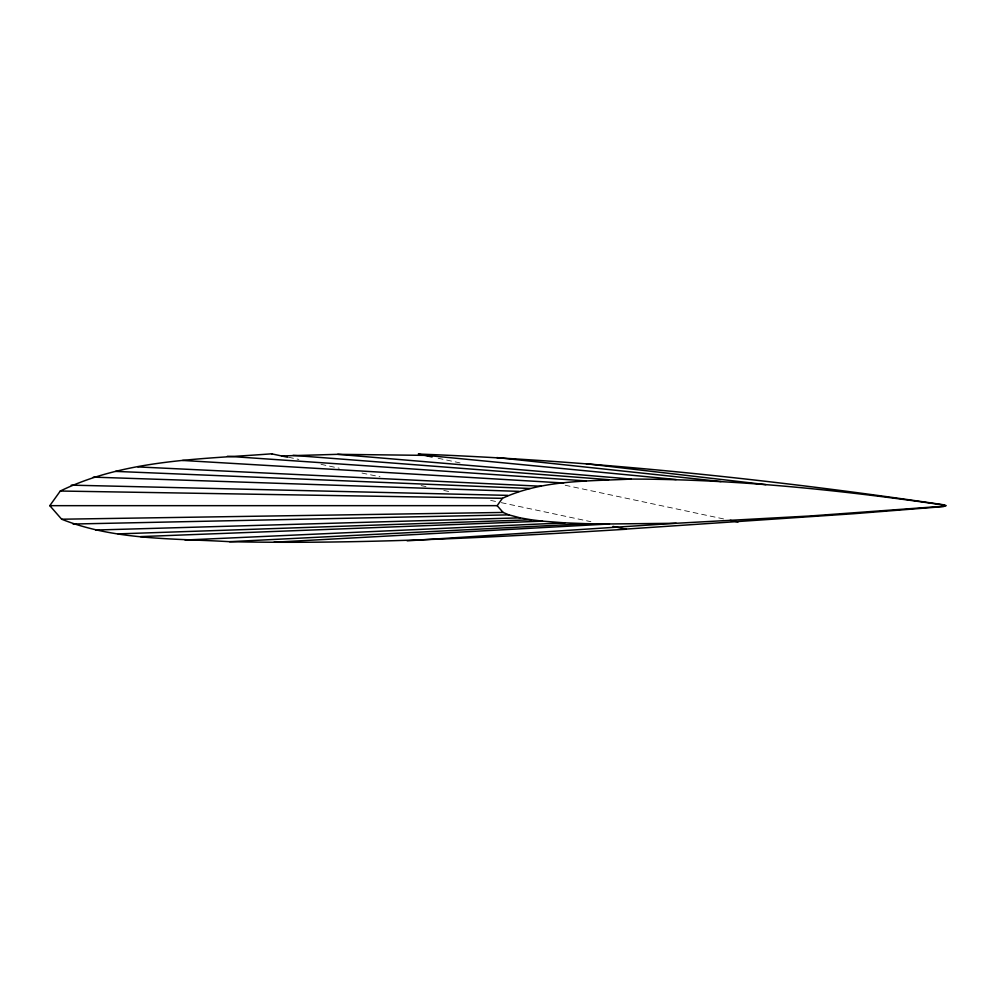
<?xml version="1.0" encoding="UTF-8"?>
<svg xmlns="http://www.w3.org/2000/svg" width="996" height="996" viewBox="0 0 996 996"><rect width="100%" height="100%" fill="white"/><g stroke="black" fill="none" stroke-linecap="round" stroke-linejoin="round"><path stroke-width="0.75" stroke-dasharray="4.98 3.74" d="M438.128 458.247L461.136 463.14M565.168 485.251L725.188 519.265M288.554 457.239L298.875 459.442M321.011 464.335L339.225 468.207M361.984 473.05L379.986 476.76M421.084 485.612L427.172 486.82M443.768 490.43L449.819 491.713M490.655 500.39L499.731 502.32M501.249 502.644L590.877 521.692"/><path stroke-width="1.49" d="M612.988 526.398L626.272 529.225C494.19 537.367 361.934 544.439 229.566 541.687C173.478 538.338 114.677 540.43 61.652 519.215L49.8 505.669L60.295 491.028C125.421 459.281 200.669 459.281 271.522 453.815A2.328 2.328 0 0 0 272.331 453.79M49.8 505.669L497.166 505.657L502.42 498.324C542.285 479.773 588.113 481.267 631.153 479.076C736.168 479.151 840.885 490.144 944.731 505.184M944.731 506.13L810.234 515.965L676.184 523.274L407.177 540.84M625.712 529.1L853.609 513.724L943.262 506.615L946.2 505.644L943.262 504.735C769.286 479.088 594.089 460.762 418.32 454.039L432.09 456.965M274 542.222L609.477 523.971L676.184 523.274M281.557 455.956L337.731 454.325L424.533 455.359M229.566 541.687L587.217 523.697L609.477 523.971M185.057 540.019L564.919 522.863L587.217 523.697M140.448 536.607L542.571 521.157L564.919 522.863M118.076 533.881L531.366 519.788L542.571 521.157M95.628 530.034L520.124 517.858L531.366 519.788M73.044 524.033L508.807 514.857L520.124 517.858M61.652 519.215L503.105 512.442L508.807 514.857M60.295 491.028L502.42 498.324M71.226 485.152L507.898 495.373M93.313 477.134L518.966 491.364M115.536 471.394L530.096 488.488M137.846 466.912L541.264 486.247M182.579 460.451L563.674 482.998M227.424 456.255L586.146 480.906M271.572 453.827L287.632 457.239M293.011 455.371L608.643 479.661M337.731 454.325L631.153 479.076M423.288 455.085L676.184 479.537M496.755 457.562L721.054 481.554M586.246 463.75L765.887 484.654M730.18 520.323L738.036 521.991M497.166 505.657L503.105 512.442"/></g></svg>
